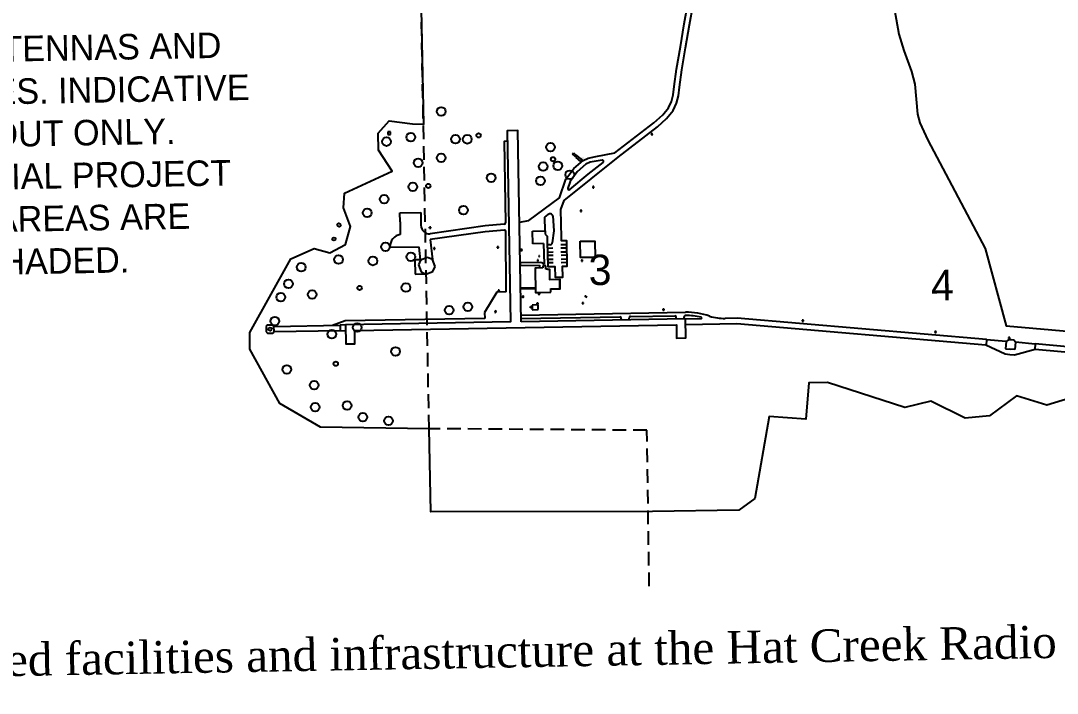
# Model space of a CAD drawing. Extents: x 627857 to 630341, y 4519011 to 4520662.
# Drawn here: x 628728 to 629684, y 4519011 to 4519630 of the extents above; entities that cross this region are included whole.
import ezdxf

# ---------------------------------------------------------------- set-up
doc = ezdxf.new("R2010")
doc.units = 0
doc.header["$LTSCALE"] = 25.4
doc.header["$MEASUREMENT"] = 0
doc.linetypes.add('DASHED', pattern=[0.75, 0.5, -0.25])
for name, color, linetype in [('ATA-42', 7, 'Continuous'), ('EA_IS_NEW', 7, 'Continuous'), ('Nodes', 220, 'Continuous')]:
    doc.layers.add(name, color=color, linetype=linetype)
doc.styles.add('5MM', font='SIMPLEX', dxfattribs={"height": 5})
doc.styles.add('SIM005', font='GOTHIC.TTF', dxfattribs={"height": 1.96088})
doc.styles.add('SIM060', font='GOTHIC.TTF', dxfattribs={"height": 23.53056})
doc.styles.add('SIM150', font='GOTHIC.TTF', dxfattribs={"height": 58.82513})
doc.styles.add('T4', font='TXT', dxfattribs={"height": 2.8575})

msp = doc.modelspace()

# ---------------------------------------------------------------- linework, layer by layer
at = {"layer": 'ATA-42'}
for centre in [(629116.01, 4519546.6), (629087.85, 4519522.87), (629129.16, 4519520.89), (629140.02, 4519520.87), (629065.57, 4519518.72), (629065.57, 4519518.72), (629216.69, 4519513.6), (629115.95, 4519503.83), (629094.78, 4519499.35), (629209.94, 4519495.75), (629223.34, 4519496.58), (629162.04, 4519485.49), (629207.39, 4519482.7), (629234.39, 4519488.3), (629089.7, 4519477.17), (629063.44, 4519465.79), (629047.8, 4519453.2), (629047.8, 4519453.2), (629047.8, 4519453.2), (629136.37, 4519455.64), (629064.51, 4519421.9), (629021.37, 4519410.06), (629053.02, 4519408.79), (629088.04, 4519412.71), (628986.96, 4519403.01), (628986.96, 4519403.01), (628975.07, 4519387.83), (628996.96, 4519377.85), (629083.48, 4519384.23), (628967.97, 4519375.41), (629123.25, 4519363.54), (629140.51, 4519366.64), (628962.52, 4519353.47), (629015.09, 4519341.26), (629038.59, 4519347.51), (629073.94, 4519325.54), (628973.7, 4519308.94), (628998.85, 4519294.35), (628999.83, 4519274.09), (629029.14, 4519275.58), (629043.69, 4519264.97), (629067.3, 4519261.61)]:
    msp.add_circle(centre, 4, dxfattribs=at)
at = {"layer": 'EA_IS_NEW'}
for p, q in [((629069.27, 4519527.81, 5), (629066.83, 4519527.77, 5)), ((629066.83, 4519527.77, 5), (629066.88, 4519525.34, 5)), ((629066.88, 4519525.34, 5), (629069.31, 4519525.38, 5)), ((629069.31, 4519525.38, 5), (629069.27, 4519527.81, 5)), ((629310.59, 4519526.25, 5), (629309.67, 4519526.24, 5)), ((629309.67, 4519526.24, 5), (629309.69, 4519525.02, 5)), ((629309.67, 4519526.24, 5), (629310.61, 4519525.04, 5)), ((629309.69, 4519525.02, 5), (629310.59, 4519526.25, 5)), ((629309.69, 4519525.02, 5), (629310.61, 4519525.04, 5)), ((629310.61, 4519525.04, 5), (629309.69, 4519525.02, 5)), ((629310.61, 4519525.04, 5), (629310.59, 4519526.25, 5)), ((629236.94, 4519507.19, 5), (629237.94, 4519508.34, 5)), ((629239.7, 4519504.8, 5), (629236.94, 4519507.19, 5)), ((629237.94, 4519508.34, 5), (629240.7, 4519505.95, 5)), ((629240.7, 4519505.95, 5), (629239.7, 4519504.8, 5)), ((629241.13, 4519505.98, 5), (629239.73, 4519504.37, 5)), ((629246.19, 4519501.6, 5), (629241.13, 4519505.98, 5)), ((629239.73, 4519504.37, 5), (629244.79, 4519499.99, 5)), ((629249.35, 4519497.85, 5), (629241.24, 4519491.02, 5)), ((629244.79, 4519499.99, 5), (629246.19, 4519501.6, 5)), ((629253.28, 4519499.74, 5), (629249.35, 4519497.85, 5)), ((629251.34, 4519488.77, 5), (629265.17, 4519499.64, 5)), ((629264.22, 4519501.75, 5), (629253.28, 4519499.74, 5)), ((629234.52, 4519474.5, 5), (629251.34, 4519488.77, 5)), ((629241.24, 4519491.02, 5), (629234.69, 4519482.1, 5)), ((629234.69, 4519482.1, 5), (629232.66, 4519475.99, 5)), ((629256.57, 4519477.32, 5), (629255.65, 4519477.3, 5)), ((629255.65, 4519477.3, 5), (629255.67, 4519476.09, 5)), ((629255.65, 4519477.3, 5), (629256.59, 4519476.1, 5)), ((629255.67, 4519476.09, 5), (629256.57, 4519477.32, 5)), ((629256.59, 4519476.1, 5), (629256.57, 4519477.32, 5)), ((629255.67, 4519476.09, 5), (629256.59, 4519476.1, 5)), ((629256.59, 4519476.1, 5), (629255.67, 4519476.09, 5)), ((629077.89, 4519453.24, 5), (629097.09, 4519453.58, 5)), ((629078.04, 4519444.74, 5), (629077.89, 4519453.24, 5)), ((629097.09, 4519453.58, 5), (629097.3, 4519441.73, 5)), ((629211.48, 4519449.2, 5), (629214.49, 4519451.68, 5)), ((629211.71, 4519436.44, 5), (629211.48, 4519449.2, 5)), ((629218.78, 4519450.54, 5), (629219.63, 4519436.58, 5)), ((629245.36, 4519455.56, 5), (629244.45, 4519455.54, 5)), ((629244.45, 4519455.54, 5), (629244.47, 4519454.33, 5)), ((629244.45, 4519455.54, 5), (629245.38, 4519454.34, 5)), ((629244.47, 4519454.33, 5), (629245.36, 4519455.56, 5)), ((629244.47, 4519454.33, 5), (629245.38, 4519454.34, 5)), ((629245.38, 4519454.34, 5), (629244.47, 4519454.33, 5)), ((629245.38, 4519454.34, 5), (629245.36, 4519455.56, 5)), ((629078.04, 4519444.74, 5), (629078.24, 4519433.2, 5)), ((629106.47, 4519439.92, 5), (629105.25, 4519439.9, 5)), ((629105.25, 4519439.9, 5), (629105.27, 4519438.99, 5)), ((629105.27, 4519438.99, 5), (629105.25, 4519439.9, 5)), ((629105.25, 4519439.9, 5), (629106.49, 4519439.01, 5)), ((629106.47, 4519439.92, 5), (629105.27, 4519438.99, 5)), ((629105.27, 4519438.99, 5), (629106.49, 4519439.01, 5)), ((629156.45, 4519441.25, 5), (629105.67, 4519433.68, 5)), ((629106.49, 4519439.01, 5), (629106.47, 4519439.92, 5)), ((629156.54, 4519435.78, 5), (629105.76, 4519428.52, 5)), ((629105.76, 4519428.52, 5), (629107.91, 4519410.03, 5)), ((629174.2, 4519437.31, 5), (629156.54, 4519435.78, 5)), ((629175.95, 4519380.23, 5), (629175.44, 4519436.11, 5)), ((629200.13, 4519436.24), (629211.71, 4519436.44)), ((629200.33, 4519424.7), (629200.13, 4519436.24)), ((629211.71, 4519436.44, 5), (629211.76, 4519433.41, 5)), ((629211.76, 4519433.41, 5), (629213.62, 4519431.62, 5)), ((629213.62, 4519431.62, 5), (629213.71, 4519426.45, 5)), ((629219.63, 4519436.58, 5), (629218.3, 4519425.62, 5)), ((629068.69, 4519421.19, 5), (629068.68, 4519421.8, 5)), ((629095.51, 4519421.66, 5), (629068.69, 4519421.19, 5)), ((629096.94, 4519409.83, 5), (629095.51, 4519421.66, 5)), ((629110, 4519421, 5), (629109.09, 4519420.98, 5)), ((629109.09, 4519420.98, 5), (629110, 4519421, 5)), ((629109.09, 4519420.98, 5), (629109.11, 4519419.77, 5)), ((629110.03, 4519419.78, 5), (629109.09, 4519420.98, 5)), ((629110, 4519421, 5), (629109.11, 4519419.77, 5)), ((629109.11, 4519419.77, 5), (629110.03, 4519419.78, 5)), ((629110.03, 4519419.78, 5), (629110, 4519421, 5)), ((629167.5, 4519421.91, 5), (629167.42, 4519421, 5)), ((629168.72, 4519421.8, 5), (629167.42, 4519421, 5)), ((629167.42, 4519421, 5), (629168.64, 4519420.9, 5)), ((629168.72, 4519421.8, 5), (629167.5, 4519421.91, 5)), ((629167.5, 4519421.91, 5), (629168.64, 4519420.9, 5)), ((629168.64, 4519420.9, 5), (629168.72, 4519421.8, 5)), ((629168.64, 4519420.9, 5), (629168.72, 4519421.8, 5)), ((629190.66, 4519419.52, 5), (629189.44, 4519419.5, 5)), ((629189.44, 4519419.5, 5), (629189.46, 4519418.59, 5)), ((629189.44, 4519419.5, 5), (629190.68, 4519418.61, 5)), ((629190.66, 4519419.52, 5), (629189.46, 4519418.59, 5)), ((629190.68, 4519418.61, 5), (629190.66, 4519419.52, 5)), ((629190.68, 4519418.61, 5), (629190.66, 4519419.52, 5)), ((629210.38, 4519424.88), (629200.33, 4519424.7)), ((629210.38, 4519424.88), (629210.72, 4519405.75)), ((629216.5, 4519423.77, 5), (629213.76, 4519423.72, 5)), ((629219, 4519420.47, 5), (629213.82, 4519420.38, 5)), ((629226.25, 4519423.94, 5), (629231.74, 4519424.03, 5)), ((629231.8, 4519420.69, 5), (629226.31, 4519420.6, 5)), ((629096.94, 4519409.83, 5), (629091.76, 4519409.74, 5)), ((629091.76, 4519409.74, 5), (629091.99, 4519396.69, 5)), ((629096.97, 4519409.66, 5), (629094.95, 4519405.24, 5)), ((629103.43, 4519412.06, 5), (629096.97, 4519409.66, 5)), ((629107.87, 4519410.05, 5), (629103.43, 4519412.06, 5)), ((629110.28, 4519403.61, 5), (629107.87, 4519410.05, 5)), ((629189.46, 4519418.59, 5), (629190.68, 4519418.61, 5)), ((629205.46, 4519409.91, 5), (629204.85, 4519409.9, 5)), ((629204.85, 4519409.9, 5), (629204.87, 4519408.68, 5)), ((629205.48, 4519408.69, 5), (629205.46, 4519409.91, 5)), ((629206.62, 4519413.57, 5), (629206.01, 4519413.56, 5)), ((629206.01, 4519413.56, 5), (629206.02, 4519412.95, 5)), ((629206.02, 4519412.95, 5), (629206.63, 4519412.96, 5)), ((629206.63, 4519412.96, 5), (629206.62, 4519413.57, 5)), ((629213.87, 4519417.04, 5), (629219.05, 4519417.13, 5)), ((629219.11, 4519413.79, 5), (629213.93, 4519413.7, 5)), ((629213.99, 4519410.36, 5), (629219.17, 4519410.45, 5)), ((629226.37, 4519417.26, 5), (629231.85, 4519417.35, 5)), ((629231.91, 4519414.01, 5), (629226.43, 4519413.92, 5)), ((629226.49, 4519410.58, 5), (629231.97, 4519410.67, 5)), ((629246.16, 4519409.71, 5), (629245.25, 4519409.69, 5)), ((629245.25, 4519409.69, 5), (629245.27, 4519408.48, 5)), ((629245.25, 4519409.69, 5), (629246.18, 4519408.49, 5)), ((629245.27, 4519408.48, 5), (629246.16, 4519409.71, 5)), ((629246.18, 4519408.49, 5), (629246.16, 4519409.71, 5)), ((629094.95, 4519405.24, 5), (629097.36, 4519398.8, 5)), ((629108.26, 4519399.19, 5), (629110.28, 4519403.61, 5)), ((629207.94, 4519407.52), (629188.74, 4519407.18)), ((629188.74, 4519407.18, 5), (629188.79, 4519404.76, 5)), ((629188.79, 4519404.76), (629206.46, 4519405.06)), ((629209.56, 4519402.38), (629203.77, 4519402.28)), ((629204.87, 4519408.68, 5), (629205.48, 4519408.69, 5)), ((629206.46, 4519405.06), (629206.51, 4519402.33)), ((629210.72, 4519405.75), (629209.5, 4519405.72)), ((629212.27, 4519404.25), (629209.53, 4519404.21)), ((629209.53, 4519404.21), (629209.56, 4519402.38)), ((629212.32, 4519401.22), (629212.27, 4519404.25)), ((629213.84, 4519401.24), (629212.32, 4519401.22)), ((629219.23, 4519407.11, 5), (629214.05, 4519407.02, 5)), ((629232.03, 4519407.33, 5), (629226.54, 4519407.24, 5)), ((629245.27, 4519408.48, 5), (629246.18, 4519408.49, 5)), ((629246.18, 4519408.49, 5), (629245.27, 4519408.48, 5)), ((629091.99, 4519396.69, 5), (629101.74, 4519396.86, 5)), ((629097.36, 4519398.8, 5), (629101.8, 4519396.78, 5)), ((629101.8, 4519396.78, 5), (629108.26, 4519399.19, 5)), ((629225.43, 4519383.53), (629225.3, 4519391.42)), ((629169.52, 4519381.94, 5), (629168.61, 4519381.93, 5)), ((629168.61, 4519381.93, 5), (629168.63, 4519380.71, 5)), ((629168.63, 4519380.71, 5), (629169.54, 4519380.73, 5)), ((629169.37, 4519381.79, 5), (629168.76, 4519381.78, 5)), ((629168.76, 4519381.78, 5), (629168.78, 4519380.87, 5)), ((629168.78, 4519380.87, 5), (629169.39, 4519380.88, 5)), ((629169.39, 4519380.88, 5), (629169.37, 4519381.79, 5)), ((629169.54, 4519380.73, 5), (629169.52, 4519381.94, 5)), ((629216.96, 4519380.04), (629216.9, 4519383.38)), ((629167.27, 4519380.08, 5), (629156.01, 4519361.36, 5)), ((629175.95, 4519380.23, 5), (629167.27, 4519380.08, 5)), ((629204.16, 4519379.81), (629216.96, 4519380.04)), ((629206.76, 4519379.1, 5), (629205.24, 4519379.07, 5)), ((629205.24, 4519379.07, 5), (629205.25, 4519378.16, 5)), ((629205.24, 4519379.07, 5), (629206.78, 4519378.19, 5)), ((629206.76, 4519379.1, 5), (629205.25, 4519378.16, 5)), ((629205.25, 4519378.16, 5), (629206.78, 4519378.19, 5)), ((629206.78, 4519378.19, 5), (629206.76, 4519379.1, 5)), ((629206.78, 4519378.19, 5), (629206.76, 4519379.1, 5)), ((629248.58, 4519376.43, 5), (629248.56, 4519376.4, 5)), ((629248.56, 4519376.4, 5), (629250.11, 4519375.43, 5)), ((629250.13, 4519375.46, 5), (629248.58, 4519376.43, 5)), ((629249.96, 4519375.45, 5), (629249.96, 4519375.45, 5)), ((629250.11, 4519375.43, 5), (629250.13, 4519375.46, 5)), ((629165.7, 4519362.81, 5), (629165.51, 4519361.61, 5)), ((629165.51, 4519361.61, 5), (629166.41, 4519361.47, 5)), ((629165.83, 4519362.64, 5), (629165.68, 4519361.74, 5)), ((629165.68, 4519361.74, 5), (629166.29, 4519361.64, 5)), ((629166.6, 4519362.67, 5), (629165.7, 4519362.81, 5)), ((629166.43, 4519362.54, 5), (629165.83, 4519362.64, 5)), ((629166.29, 4519361.64, 5), (629166.43, 4519362.54, 5)), ((629166.41, 4519361.47, 5), (629166.6, 4519362.67, 5)), ((629198.29, 4519366.95, 5), (629199.51, 4519366.97, 5)), ((629198.31, 4519365.74, 5), (629198.29, 4519366.95, 5)), ((629199.53, 4519365.76, 5), (629198.31, 4519365.74, 5)), ((629199.51, 4519366.97, 5), (629199.53, 4519365.76, 5)), ((629205.27, 4519368.29, 5), (629199.79, 4519368.19, 5)), ((629199.79, 4519368.19, 5), (629199.86, 4519363.94, 5)), ((629199.86, 4519363.94, 5), (629205.35, 4519364.04, 5)), ((629205.25, 4519369.81, 5), (629204.03, 4519369.79, 5)), ((629204.03, 4519369.79, 5), (629204.05, 4519368.88, 5)), ((629204.05, 4519368.88, 5), (629205.26, 4519368.9, 5)), ((629205.26, 4519368.9, 5), (629205.25, 4519369.81, 5)), ((629205.35, 4519364.04, 5), (629205.27, 4519368.29, 5)), ((629247, 4519370.23, 5), (629245.79, 4519370.21, 5)), ((629245.79, 4519370.21, 5), (629245.8, 4519369.6, 5)), ((629245.8, 4519369.6, 5), (629247.02, 4519369.63, 5)), ((629247.02, 4519369.63, 5), (629247, 4519370.23, 5)), ((629321.49, 4519364.4, 5), (629320.27, 4519364.37, 5)), ((629320.27, 4519364.37, 5), (629321.51, 4519363.48, 5)), ((629320.27, 4519364.37, 5), (629320.29, 4519363.46, 5)), ((629321.49, 4519364.4, 5), (629320.29, 4519363.46, 5)), ((629320.29, 4519363.46, 5), (629321.51, 4519363.48, 5)), ((629321.51, 4519363.48, 5), (629321.49, 4519364.4, 5)), ((629321.51, 4519363.48, 5), (629321.49, 4519364.4, 5)), ((629027.5, 4519353.64, 5), (629015.68, 4519349.49, 5)), ((629156.11, 4519355.89, 5), (629027.5, 4519353.64, 5)), ((629156.01, 4519361.36, 5), (629156.11, 4519355.89, 5)), ((629339.94, 4519355.45, 5), (629339.9, 4519357.28, 5)), ((629341.15, 4519355.47, 5), (629355.48, 4519355.72, 5)), ((629450.01, 4519354.19, 5), (629448.79, 4519354.16, 5)), ((629448.79, 4519354.16, 5), (629450.02, 4519353.27, 5)), ((629448.79, 4519354.16, 5), (629448.8, 4519353.25, 5)), ((629450.01, 4519354.19, 5), (629448.8, 4519353.25, 5)), ((629448.8, 4519353.25, 5), (629450.02, 4519353.27, 5)), ((629450.02, 4519353.27, 5), (629450.01, 4519354.19, 5)), ((629450.02, 4519353.27, 5), (629450.01, 4519354.19, 5)), ((628955.63, 4519349.66, 5), (628954.43, 4519348.42, 5)), ((628954.43, 4519348.42, 5), (628954.51, 4519343.56, 5)), ((628954.51, 4519343.56, 5), (628955.75, 4519342.37, 5)), ((628960.5, 4519349.74, 5), (628955.63, 4519349.66, 5)), ((628961.74, 4519348.55, 5), (628960.5, 4519349.74, 5)), ((628960.63, 4519342.45, 5), (628961.83, 4519343.69, 5)), ((628961.74, 4519348.55, 5), (629022.69, 4519349.61, 5)), ((628961.83, 4519343.69, 5), (628961.74, 4519348.55, 5)), ((628961.83, 4519343.69, 5), (629022.78, 4519344.75, 5)), ((629027.56, 4519350, 5), (629022.69, 4519349.61, 5)), ((629022.69, 4519349.61, 5), (629022.78, 4519344.75, 5)), ((629022.78, 4519344.75, 5), (629027.66, 4519344.54, 5)), ((629572.13, 4519343.86, 5), (629570.91, 4519343.84, 5)), ((629570.91, 4519343.84, 5), (629572.14, 4519342.95, 5)), ((629570.91, 4519343.84, 5), (629570.92, 4519342.93, 5)), ((629572.13, 4519343.86, 5), (629570.92, 4519342.93, 5)), ((629570.92, 4519342.93, 5), (629572.14, 4519342.95, 5)), ((629572.14, 4519342.95, 5), (629572.13, 4519343.86, 5)), ((629572.14, 4519342.95, 5), (629572.13, 4519343.86, 5)), ((628955.75, 4519342.37, 5), (628960.63, 4519342.45, 5)), ((629618.67, 4519336.23, 5), (629618.24, 4519331.39, 5)), ((629636.89, 4519334.64, 5), (629636.3, 4519327.99, 5)), ((629638.92, 4519336.9, 5), (629638.9, 4519336.6, 5)), ((629638.9, 4519336.6, 5), (629639.81, 4519336.52, 5)), ((629639.83, 4519336.82, 5), (629638.92, 4519336.9, 5)), ((629639.06, 4519338.42, 5), (629638.98, 4519337.51, 5)), ((629638.98, 4519337.51, 5), (629640.19, 4519337.4, 5)), ((629640.27, 4519338.31, 5), (629639.06, 4519338.42, 5)), ((629639.81, 4519336.52, 5), (629639.83, 4519336.82, 5)), ((629640.19, 4519337.4, 5), (629640.27, 4519338.31, 5)), ((629645.39, 4519333.9, 5), (629644.81, 4519327.25, 5)), ((629636.3, 4519327.99, 5), (629640.86, 4519327.59, 5)), ((629644.81, 4519327.25, 5), (629640.25, 4519327.64, 5)), ((629663.61, 4519332.31, 5), (629663.18, 4519327.47, 5))]:
    msp.add_line(p, q, dxfattribs=at)
at = {"layer": 'EA_IS_NEW', "color": 7, "linetype": 'DASHED'}
msp.add_lwpolyline([(629307.76, 4519109.16), (629305.59, 4519252.85), (629104.77, 4519254.31), (629097.24, 4519657.28), (629297.95, 4519656.2), (629290.58, 4520058.6), (629089.95, 4520057.6), (629082.53, 4520457.99), (629889.55, 4520468.82), (630090.69, 4520472.33), (630291.83, 4520475.84)], dxfattribs=at)
at = {"layer": 'EA_IS_NEW', "color": 255}
for points in [[(629705.6, 4519285.61), (629674.34, 4519276.09), (629646.35, 4519284.57), (629621.53, 4519266.19), (629599.13, 4519264.01), (629567.43, 4519279.61), (629543.29, 4519273.8), (629471.93, 4519296.88), (629454.73, 4519296.58), (629452.04, 4519262.97), (629418.41, 4519265.65), (629404.98, 4519190.11), (629390.42, 4519179.22), (629310.74, 4519178.02), (629106.23, 4519177.74), (629104.96, 4519254.04), (629004.78, 4519255.64), (628967.32, 4519277.64), (628939.66, 4519327.63), (628939.39, 4519343.06), (628977.35, 4519410.67), (628998.83, 4519420.31), (629013.32, 4519416.45), (629027.61, 4519423.91), (629032.46, 4519440.47), (629025.98, 4519457.87), (629026.78, 4519471.27), (629070.73, 4519491.6), (629058.03, 4519510.95), (629057.76, 4519526.4), (629067.86, 4519537.89), (629089.53, 4519535.18), (629099.94, 4519534.99), (629097.48, 4519656.55)], [(629533.83, 4519640.06), (629537.79, 4519617.64), (629542.49, 4519602.77), (629549.55, 4519583.41), (629552.47, 4519571.59), (629555.11, 4519544.11), (629557.13, 4519535.99), (629564.53, 4519520.12), (629617.29, 4519420.41), (629636.95, 4519349.21), (629896.41, 4519326.42)]]:
    msp.add_lwpolyline(points, dxfattribs=at)
at = {"layer": 'EA_IS_NEW', "elevation": 5}
for points in [[(629188.09, 4519444.53), (629196.6, 4519446.2), (629224.89, 4519467.05), (629230.69, 4519484.16), (629238.14, 4519494.01), (629246.85, 4519501.45), (629251.38, 4519503.65), (629258.37, 4519504.99), (629275.99, 4519508.34), (629312.09, 4519536), (629320.19, 4519543.43), (629325.57, 4519549.9), (629328.21, 4519555.72), (629329.93, 4519561.83), (629330.71, 4519569.43), (629332.87, 4519585.57), (629336.48, 4519605.98), (629340.07, 4519627.31), (629343.41, 4519645.59)], [(629213.71, 4519426.45), (629214.11, 4519403.68), (629220.81, 4519403.8), (629220.99, 4519393.78), (629225.25, 4519393.85), (629228, 4519393.9), (629227.82, 4519403.92), (629232.09, 4519403.99), (629231.68, 4519427.37), (629226.8, 4519427.29), (629226.75, 4519430.33), (629226.3, 4519456.14), (629229.2, 4519464.39), (629278.97, 4519504.48), (629315.24, 4519532.28), (629323.74, 4519540.08), (629329.74, 4519547.31), (629332.8, 4519554.05), (629334.74, 4519560.92), (629335.56, 4519568.87), (629337.69, 4519584.83), (629341.28, 4519605.16), (629344.87, 4519626.47), (629348.19, 4519644.62)], [(629177.04, 4519519.06), (629173.99, 4519519.01), (629175.3, 4519444.01)], [(629174.1, 4519442.77), (629156.45, 4519441.25)], [(629189.59, 4519358.9), (629341.05, 4519361.55)], [(629189.64, 4519355.87), (629280.76, 4519357.46)], [(629282.03, 4519354.44), (629282, 4519356.26)], [(629289.35, 4519354.57), (629289.32, 4519356.39)], [(629290.51, 4519357.63), (629331.35, 4519358.34)], [(629332.62, 4519355.33), (629332.59, 4519357.15)], [(629733.17, 4519326.17), (629663.62, 4519332.39), (629663.61, 4519332.31), (629645.39, 4519333.9), (629643.73, 4519335.88), (629641.3, 4519336.09), (629638.87, 4519336.3), (629636.89, 4519334.64), (629618.67, 4519336.23), (629618.67, 4519336.32), (629388.66, 4519356), (629377.83, 4519355.81)], [(629341.25, 4519350.31), (629388.49, 4519351.14), (629618.01, 4519331.5), (629635.88, 4519323.15), (629640.13, 4519322.77), (629644.38, 4519322.4), (629663.39, 4519327.53), (629732.18, 4519321.38)]]:
    msp.add_lwpolyline(points, dxfattribs=at)
for points in [[(629189.69, 4519352.83), (629186.62, 4519528.95), (629176.87, 4519528.78), (629179.94, 4519352.66), (629027.56, 4519350), (629027.87, 4519332.39), (629036.4, 4519332.54), (629036.19, 4519344.68), (629332.72, 4519349.86), (629332.93, 4519337.71), (629341.46, 4519337.86), (629341.15, 4519355.47)], [(629244.19, 4519426.91), (629257.65, 4519427.15), (629257.91, 4519412.14), (629244.45, 4519411.91)]]:
    msp.add_lwpolyline(points, close=True, dxfattribs=at)
at = {"layer": 'EA_IS_NEW'}
for points in [[(629203.77, 4519402.28), (629202.54, 4519402.26), (629202.93, 4519379.79), (629204.16, 4519379.81)], [(629213.84, 4519401.24), (629215.67, 4519401.28), (629215.84, 4519391.86), (629225.28, 4519392.03), (629225.44, 4519382.92), (629216.91, 4519382.77)], [(629189.15, 4519384.11), (629202.86, 4519384.35)], [(629202.88, 4519383.13), (629189.17, 4519382.89)]]:
    msp.add_lwpolyline(points, dxfattribs=at)
for centre, major_axis, ratio, start_param, end_param in [((629264.4, 4519500.56, 5), (1.21, 0.02), 0.996391, -0.890275, 1.700059), ((629233.84, 4519475.56, 5), (1.26, 0.02), 0.996391, 2.770701, 5.2646), ((629216.23, 4519449.59, 5), (2.72, 0.05), 0.996391, 0.339456, 2.245537), ((629021.69, 4519441.93, 5), (-0.03, 1.6), 0.982629, -1.570796, 4.712389), ((629105.52, 4519441.88, 5), (8.23, 0.14), 0.996391, 3.141593, 4.712389), ((629174.08, 4519443.99, 5), (1.22, 0.02), 0.996391, -1.570796, 0), ((629017.04, 4519429.09, 5), (-1.55, -0.03), 0.961431, -3.141592731269824, 3.141592575909762), ((629080.08, 4519421.99, 5), (11.39, 0.2), 0.996391, 1.715471, 3.141593), ((629174.22, 4519436.09, 5), (1.22, 0.02), 0.996391, 0, 1.570796), ((629216.36, 4519425.7, 5), (1.94, 0.03), 0.996391, -1.515298, -0.055499), ((629207.97, 4519406), (1.52, 0.03), 0.996391, 0, 1.570796), ((629191.42, 4519376.25, 5), (0.305, 0.005), 0.996391, 0, 6.283185), ((629191.43, 4519375.34, 5), (0.305, 0.005), 0.996391, 0, 6.283185), ((629248.92, 4519376.4, 5), (0.152, 0.003), 0.996391, 0, 6.283185), ((629249.96, 4519375.75, 5), (0.152, 0.003), 0.996391, 5.904352806673785e-08, 6.283185366223115), ((629342.14, 4519299.3, 5), (62.47, 1.09), 0.996391, 1.206183, 1.570796), ((629280.78, 4519356.24, 5), (1.22, 0.02), 0.996391, 0, 1.570796), ((629290.53, 4519356.41, 5), (1.22, 0.02), 0.996391, 1.570796, 3.141593), ((629331.37, 4519357.13, 5), (1.22, 0.02), 0.996391, 0, 1.570796), ((629341.12, 4519357.3, 5), (1.22, 0.02), 0.996391, 1.570796, 3.141593), ((629342.31, 4519303.07, 5), (55.65, 0.97), 0.996391, 1.313008, 1.575195), ((629355.47, 4519356.33, 5), (0.61, 0.011), 0.996391, 4.712389, 7.673942), ((629378.61, 4519413.12, 5), (57.51, 1), 0.996391, 4.427358, 4.681463), ((628958.13, 4519346.06, 5), (1.52, 0.03), 0.996391, 0, 6.283185)]:
    msp.add_ellipse(centre, major_axis=major_axis, ratio=ratio, start_param=start_param, end_param=end_param, dxfattribs=at)
at = {"layer": 'Nodes'}
for centre in [(629150.38, 4519524.53), (629219.13, 4519502.58), (629104.07, 4519477.92), (629040.71, 4519383.95), (629018.79, 4519314.14)]:
    msp.add_circle(centre, 2, dxfattribs=at)

# ---------------------------------------------------------------- texts
at = {"layer": 'EA_IS_NEW', "oblique": 0, "width": 1.003622}
for s, height, style, p in [('42 DEG', 0.547, 'T4', (629244.98, 4519503.48, 5)), ('?', 0.886, 'SIM005', (629200.52, 4519448.7, 5))]:
    msp.add_text(s, height=height, rotation=1, dxfattribs=dict(at, style=style)).set_placement(p)
at = {"layer": 'EA_IS_NEW', "color": 7, "style": 'SIM150', "oblique": 0, "width": 1.007937}
for s, p in [('3', (629252.1, 4519386.46)), ('4', (629567.66, 4519372.41))]:
    msp.add_text(s, height=28.01, rotation=1, dxfattribs=at).set_placement(p)
at = {"layer": 'EA_IS_NEW', "insert": (628754.82, 4519616.68), "char_height": 23.5306, "width": 400.011, "attachment_point": 2, "rotation": 1, "style": 'SIM060'}
msp.add_mtext('ATA ANTENNAS AND TRENCHES. INDICATIVE LAYOUT ONLY. POTENTIAL PROJECT USE AREAS ARE SHADED.', dxfattribs=at)
at = {"layer": 'EA_IS_NEW', "color": 7, "insert": (629128.63, 4519043.54), "char_height": 30, "width": 2194.56, "attachment_point": 5, "rotation": 1, "style": '5MM'}
msp.add_mtext('{\\fBook Antiqua|b0|i0|c0|p18;Figure 2(d).   Proposed facilities and infrastructure at the Hat Creek Radio Observatory}', dxfattribs=at)

doc.saveas('drawing.dxf')
